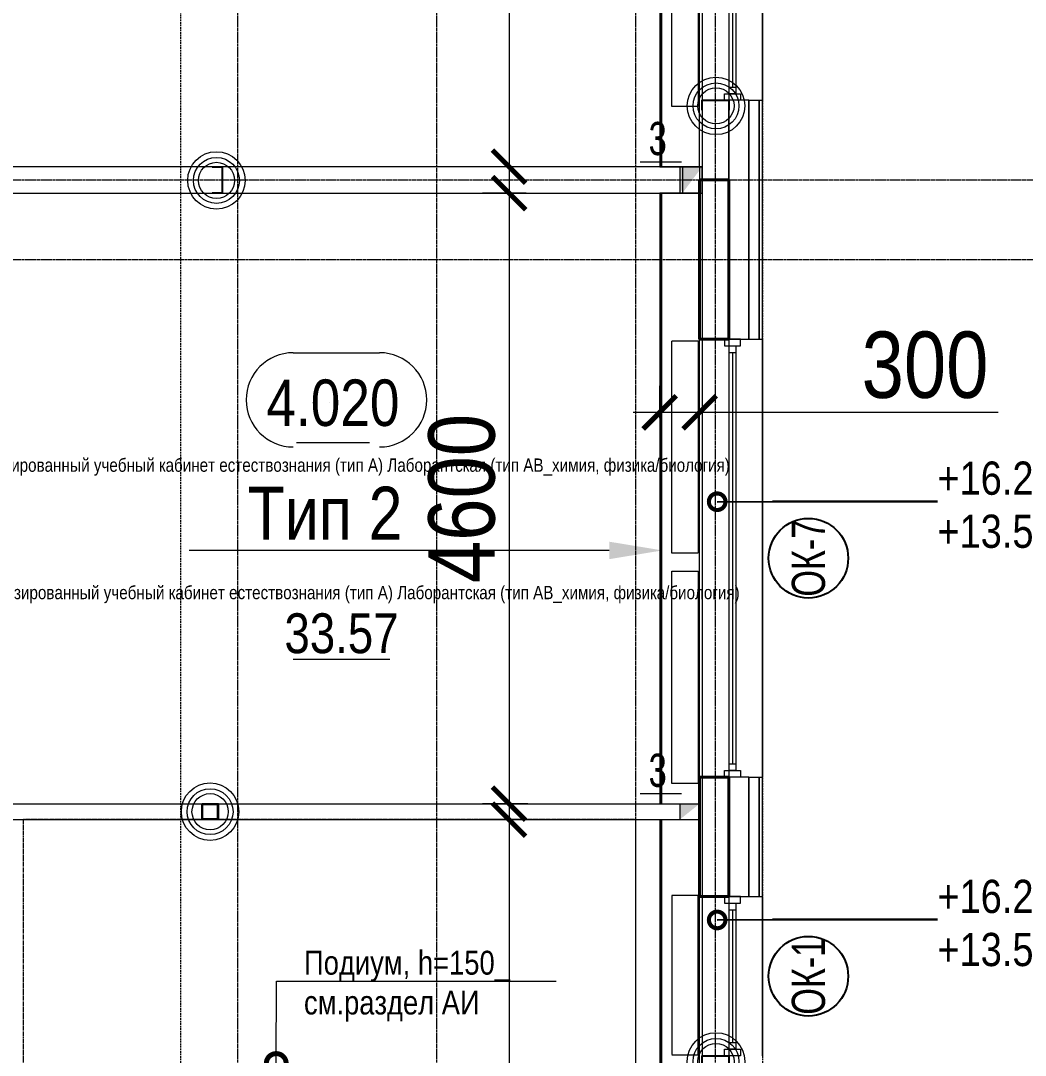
# Model space of a CAD drawing. Header units: millimetres. Extents: x -65509 to 912790, y 446 to 713294.
# Drawn here: x 450063 to 457636, y 554588 to 562383 of the extents above; entities that cross this region are included whole.
import ezdxf
from ezdxf import colors
from ezdxf.entities.mleader import LeaderData, LeaderLine
from ezdxf.enums import TextEntityAlignment as Align
from ezdxf.math import Vec2, Vec3

# ---------------------------------------------------------------- set-up
doc = ezdxf.new("R2010")
doc.units = ezdxf.units.MM
for name, pattern in [('CENTER2', [28.575, 19.05, -3.175, 3.175, -3.175]), ('DASHED', [19.05, 12.7, -6.35]), ('HIDDEN2', [4.7625, 3.175, -1.5875])]:
    doc.linetypes.add(name, pattern=pattern)
doc.layers.get('Defpoints').update_dxf_attribs({"color": 250})
for name, color, linetype, lineweight in [('A-AREA', 250, 'Continuous', 15), ('A-Wall_Материал_Газоблок_Контур', 250, 'Continuous', 0), ('АР_Area', 250, 'Continuous', 5), ('АР_Колонны', 250, 'Continuous', 30), ('АР_Окна', 250, 'Continuous', 5), ('АР_Окна марка', 250, 'Continuous', 9), ('АР_Отв. марка', 250, 'Continuous', 9), ('АР_площадь пом', 250, 'Continuous', 5), ('АР_Размеры обшивки', 250, 'Continuous', 5), ('АР_Разрезы марка', 7, 'Continuous', 13), ('АР_Стены ЖБ', 250, 'Continuous', 35), ('АР_Стены кирпич', 250, 'Continuous', 20), ('АР_Стены ПЕНОблок', 250, 'Continuous', 20), ('АР_Тонкая', 250, 'Continuous', 5), ('АР_Утеплитель', 250, 'Continuous', 0), ('КМ_Фахверки', 250, 'Continuous', 25), ('Марка окна', 250, 'Continuous', 25), ('ОВ_Отопление', 250, 'Continuous', 5), ('Размеры зашивки ГКЛ', 250, 'Continuous', 0), ('РД_Оси_100', 250, 'Continuous', 0), ('РД_полы_подиумы', 7, 'Continuous', 0)]:
    doc.layers.add(name, color=color, linetype=linetype, lineweight=lineweight)
doc.layers.add('АР_Делит', color=250, linetype='Continuous', lineweight=0, plot=False)
for name, color, linetype, lineweight, true_color in [('АР_Отопительные приборы', 1, 'HIDDEN2', 0, 0xff0000), ('Зашивка радиаторов тип 1 (фанера и МДФ)', 7, 'Continuous', 0, 0x000085), ('Зашивка радиаторов тип 2 (файерборд 2 слоя_керамогранит)', 7, 'Continuous', 0, 0xf40101)]:
    doc.layers.add(name, color=color, linetype=linetype, lineweight=lineweight, true_color=true_color)
doc.styles.add('Arial0', font='arial.ttf')
doc.styles.add('Arial_09', font='ARIALN.TTF', dxfattribs={"width": 0.9})
doc.styles.add('Isocpeur3', font='isocpeur.ttf')
doc.styles.add('style1', font='ARIALN.TTF')
doc.dimstyles.new('Dim200_ареал', dxfattribs={"dimscale": 100, "dimtxt": 5, "dimasz": 2.5, "dimexe": 2, "dimexo": 2, "dimgap": 1, "dimtad": 1, "dimzin": 12, "dimdsep": 46, "dimtxsty": 'style1', "dimblk": 'ARCHTICK', "dimcen": 3, "dimdle": 2, "dimclrd": 256, "dimclre": 256, "dimaunit": 1, "dimadec": 0, "dimazin": 3, "dimtfac": 1, "dimtmove": 1, "dimatfit": 3, "dimldrblk": 'OPEN30', "dimfxl": 5, "dimfxlon": 1, "dimtolj": 1, "dimtzin": 0, "dimlwd": 9, "dimlwe": 9, "dimarcsym": 0})

# ---------------------------------------------------------------- blocks, each defined once
blk = doc.blocks.new('_DotSmall')
at = {"color": 0, "linetype": 'ByBlock', "const_width": 0.5}
blk.add_lwpolyline([(-0.0625, 0, 1), (0.0625, 0, 1)], format="xyb", close=True, dxfattribs=at)
blk = doc.blocks.new('Ф_пеноблок 200')
at = {"layer": 'АР_Делит', "color": 1}
for radius in [216.3, 173, 136.2]:
    blk.add_circle((103.4, -41.9), radius, dxfattribs=at)
at = {"layer": 'КМ_Фахверки'}
blk.add_lwpolyline([(0, -75), (0, 0), (200, 0), (200, -75)], dxfattribs=at)
blk = doc.blocks.new('Ф_крпич 120')
at = {"layer": 'АР_Делит', "color": 1}
for radius in [216.3, 173, 136.2]:
    blk.add_circle((60, -60), radius, dxfattribs=at)
at = {"layer": 'КМ_Фахверки'}
blk.add_lwpolyline([(0, 0), (120, 0), (120, -120), (0, -120)], close=True, dxfattribs=at)
at = {"layer": 'КМ_Фахверки', "lineweight": 5}
blk.add_lwpolyline([(6, -6), (114, -6), (114, -114), (6, -114)], close=True, dxfattribs=at)
blk = doc.blocks.new('СОШ_2200_АР_ОСИ_М100_28.05.24')
at = {"layer": 'АР_Делит', "color": 5, "linetype": 'DASHED'}
blk.add_lwpolyline([(114955, 135155), (114955, -355), (93595.036, -355), (93595.036, 13855), (94145, 13855), (94145, 68320), (66055, 68320), (66055, 13857.73), (83455, 13857.73), (83455, -355), (45245, -355), (45245, 13145), (44695, 13145), (44695, 26755), (45245, 26755), (45245, 68320), (20455, 68320), (20455, 26755), (27955, 26755), (27955, 13145), (-355, 13145), (-355, 100855), (37145, 100855), (37145, 129155)], dxfattribs=at)
at = {"layer": 'РД_Оси_100', "linetype": 'CENTER2'}
for p, q in [((63600, -6155), (63600, 139938.679)), ((65100, -6155), (65100, 139938.679)), ((62100, -6155), (62100, 73302.739))]:
    blk.add_line(p, q, dxfattribs=at)
for points in [[(65700, -6155), (65700, 139938.679)], [(43327.994, 54900), (71363.995, 54900)], [(43327.994, 54300), (71363.995, 54300)]]:
    blk.add_lwpolyline(points, dxfattribs=at)
blk = doc.blocks.new('Bottom_L_1600')
at = {"layer": 'АР_Отопительные приборы'}
blk.add_lwpolyline([(800, -100), (-800, -100), (-800, 100), (800, 100)], close=True, dxfattribs=at)
blk = doc.blocks.new('Bottom_R_1200')
at = {"layer": 'АР_Отопительные приборы'}
blk.add_lwpolyline([(-600, -100), (600, -100), (600, 100), (-600, 100)], close=True, dxfattribs=at)
blk = doc.blocks.new('_ArchTick')
at = {"color": 0, "linetype": 'ByBlock', "const_width": 0.15}
blk.add_lwpolyline([(-0.5, -0.5), (0.5, 0.5)], dxfattribs=at)
blk = doc.blocks.new('*D695')
at = {"layer": 'Defpoints', "color": 0, "lineweight": 25, "transparency": 16777216}
for p in [(454073.9, 556363.3), (453744.9, 542683.3), (454073.9, 542683.3)]:
    blk.add_point(p, dxfattribs=at)
at = {"layer": 'АР_Размеры обшивки', "lineweight": 9, "transparency": 16777216}
for p, q in [((453744.9, 556563.3), (453744.9, 542483.3)), ((453873.9, 556363.3), (453544.9, 556363.3)), ((453873.9, 542683.3), (453544.9, 542683.3))]:
    blk.add_line(p, q, dxfattribs=at)
at = {"layer": 'АР_Размеры обшивки', "lineweight": 9, "transparency": 16777216, "xscale": 250, "yscale": 250, "zscale": 250}
for p, rotation in [((453744.9, 556363.3), 90), ((453744.9, 542683.3), 270)]:
    blk.add_blockref('_ArchTick', p, dxfattribs=dict(at, rotation=rotation))
at = {"layer": 'АР_Размеры обшивки', "color": 0, "transparency": 16777216, "insert": (453389.6, 549523.3), "char_height": 500, "attachment_point": 5, "rotation": 90, "style": 'style1'}
blk.add_mtext('\\A1;13680', dxfattribs=at)
blk = doc.blocks.new('_Open30')
at = {"color": 0, "linetype": 'ByBlock', "lineweight": -2}
for p, q in [((-1, 0.268), (0, 0)), ((0, 0), (-1, -0.268)), ((0, 0), (-1, 0))]:
    blk.add_line(p, q, dxfattribs=at)
blk = doc.blocks.new('*D696')
at = {"layer": 'Defpoints', "color": 0, "lineweight": 25, "transparency": 16777216}
for p in [(454073.9, 561083.3), (453744.9, 556483.3), (454086.4, 556483.3)]:
    blk.add_point(p, dxfattribs=at)
at = {"layer": 'АР_Размеры обшивки', "lineweight": 9, "transparency": 16777216}
for p, q in [((453744.9, 561283.3), (453744.9, 556283.3)), ((453873.9, 561083.3), (453544.9, 561083.3)), ((453886.4, 556483.3), (453544.9, 556483.3))]:
    blk.add_line(p, q, dxfattribs=at)
at = {"layer": 'АР_Размеры обшивки', "lineweight": 9, "transparency": 16777216, "xscale": 250, "yscale": 250, "zscale": 250}
for p, rotation in [((453744.9, 561083.3), 90), ((453744.9, 556483.3), 270)]:
    blk.add_blockref('_ArchTick', p, dxfattribs=dict(at, rotation=rotation))
at = {"layer": 'АР_Размеры обшивки', "color": 0, "transparency": 16777216, "insert": (453389.6, 558783.3), "char_height": 500, "attachment_point": 5, "rotation": 90, "style": 'style1'}
blk.add_mtext('\\A1;4600', dxfattribs=at)
blk = doc.blocks.new('*D697')
at = {"layer": 'Defpoints', "color": 0, "lineweight": 25, "transparency": 16777216}
for p in [(454086.4, 574553.3), (453744.9, 561283.3), (454073.9, 561283.3)]:
    blk.add_point(p, dxfattribs=at)
at = {"layer": 'АР_Размеры обшивки', "lineweight": 9, "transparency": 16777216}
for p, q in [((453744.9, 574753.3), (453744.9, 561083.3)), ((453886.4, 574553.3), (453544.9, 574553.3)), ((453873.9, 561283.3), (453544.9, 561283.3))]:
    blk.add_line(p, q, dxfattribs=at)
at = {"layer": 'АР_Размеры обшивки', "lineweight": 9, "transparency": 16777216, "xscale": 250, "yscale": 250, "zscale": 250}
for p, rotation in [((453744.9, 574553.3), 90), ((453744.9, 561283.3), 270)]:
    blk.add_blockref('_ArchTick', p, dxfattribs=dict(at, rotation=rotation))
at = {"layer": 'АР_Размеры обшивки', "color": 0, "transparency": 16777216, "insert": (453389.6, 567918.3), "char_height": 500, "attachment_point": 5, "rotation": 90, "style": 'style1'}
blk.add_mtext('\\A1;13270', dxfattribs=at)
blk = doc.blocks.new('*D681')
at = {"layer": 'Defpoints', "color": 0, "lineweight": 25, "transparency": 16777216}
for p in [(454880.9, 559432.3), (454880.9, 559187.3), (455180.9, 559187.3)]:
    blk.add_point(p, dxfattribs=at)
at = {"layer": 'АР_Размеры обшивки', "lineweight": 9, "transparency": 16777216}
for p, q in [((454880.9, 559387.3), (454880.9, 559632.3)), ((455180.9, 559387.3), (455180.9, 559632.3)), ((455380.9, 559432.3), (454680.9, 559432.3)), ((457432, 559432.3), (455180.9, 559432.3))]:
    blk.add_line(p, q, dxfattribs=at)
at = {"layer": 'АР_Размеры обшивки', "lineweight": 9, "transparency": 16777216, "xscale": 250, "yscale": 250, "zscale": 250, "rotation": 180}
blk.add_blockref('_ArchTick', (454880.9, 559432.3), dxfattribs=at)
at = {"layer": 'АР_Размеры обшивки', "lineweight": 9, "transparency": 16777216, "xscale": 250, "yscale": 250, "zscale": 250}
blk.add_blockref('_ArchTick', (455180.9, 559432.3), dxfattribs=at)
at = {"layer": 'АР_Размеры обшивки', "color": 0, "transparency": 16777216, "insert": (456879.9, 559787.6), "char_height": 500, "attachment_point": 5, "style": 'style1'}
blk.add_mtext('\\A1;300', dxfattribs=at)
blk = doc.blocks.new('MOK-МаркаПом_овал_ареал')
for p, q in [((-2.986, 3.764), (3.522, 3.764)), ((-2.75, -3), (2.75, -3))]:
    blk.add_line(p, q)
for centre, radius, start, end in [((-2.986, 0.215), 3.55, 90, 270), ((3.522, 0.215), 3.55, 270, 90), ((-7.411, 0), 7.161, 0, 0.00095)]:
    blk.add_arc(centre, radius, start, end)
at = {"color": 0, "style": 'style1'}
blk.add_attdef('АР-ПОМЕЩЕНИЕ:НОМЕР', text='', height=3, dxfattribs=at).set_placement((0.261, 0), align=Align.MIDDLE)
blk = doc.blocks.new('MOK-МаркаПомещения1')
at = {"layer": 'A-AREA', "color": 0}
blk.add_line((-3.651, -1.944), (3.649, -1.944), dxfattribs=at)
at = {"layer": 'A-AREA', "color": 0, "style": 'style1'}
blk.add_attdef('АР-ПОМЕЩЕНИЕ:ПЛОЩАДЬ', text='', height=3, dxfattribs=at).set_placement((0, 0), align=Align.MIDDLE)
at = {"layer": 'Defpoints', "style": 'style1', "flags": 8}
blk.add_attdef('АР-ПОМЕЩЕНИЕ:НАИМЕНОВАНИЕ', text='', height=1, dxfattribs=at).set_placement((0, 2.956), align=Align.MIDDLE)
blk = doc.blocks.new('MOK-МаркаПроема инж.')
blk.add_line((-1.328, -1.754), (1.802, -1.754))
at = {"color": 0, "style": 'Arial0', "width": 0.7}
blk.add_attdef('АР-ПРОЕМ:Коробка', text='', height=2.5, dxfattribs=at).set_placement((0, 0), align=Align.MIDDLE)
blk = doc.blocks.new('МОК-Наименование')
at = {"layer": 'Defpoints'}
blk.add_circle((0, 0), 3, dxfattribs=at)
at = {"color": 0, "linetype": 'ByBlock', "lineweight": -2, "style": 'Isocpeur3', "width": 0.8, "flags": 4}
blk.add_attdef('АР-ОКНО:НАИМЕНОВАНИЕ', text='', height=2.5, dxfattribs=at).set_placement((0, 0), align=Align.MIDDLE)

msp = doc.modelspace()

# ---------------------------------------------------------------- hatches: boundary and pattern name
at = {"layer": 'ОВ_Отопление', "linetype": 'Continuous', "lineweight": 5}
for points in [[(455180.882, 561283.318), (455030.882, 561283.318), (455105.882, 561183.318)], [(455030.882, 561283.318), (455030.882, 561083.318), (455105.882, 561183.318)], [(455200.882, 561283.318), (455050.882, 561283.318), (455125.882, 561183.318)], [(455050.882, 561283.318), (455050.882, 561083.318), (455125.882, 561183.318)], [(455180.882, 556483.318), (455030.882, 556483.318), (455105.882, 556423.318)], [(455030.882, 556483.318), (455030.882, 556363.318), (455105.882, 556423.318)], [(455180.882, 556483.318), (455030.882, 556483.318), (455105.882, 556423.318)], [(455030.882, 556483.318), (455030.882, 556363.318), (455105.882, 556423.318)]]:
    msp.add_hatch(color=256, dxfattribs=at).paths.add_polyline_path(points, flags=0)

# ---------------------------------------------------------------- linework, layer by layer
at = {"layer": 'A-Wall_Материал_Газоблок_Контур', "linetype": 'Continuous', "lineweight": 0}
for p, q in [((455200.882, 565083.318), (455200.882, 561783.318)), ((455655.882, 561783.318), (455655.882, 565083.318))]:
    msp.add_line(p, q, dxfattribs=at)
at = {"layer": 'АР_Колонны', "linetype": 'HIDDEN2', "lineweight": 25}
for p, q in [((455180.882, 561183.318), (455400.882, 561183.318)), ((455180.882, 559983.318), (455180.882, 561183.318)), ((455400.882, 561183.318), (455400.882, 559983.318)), ((455400.882, 559983.318), (455180.882, 559983.318)), ((455180.882, 556683.318), (455400.882, 556683.318)), ((455180.882, 555783.318), (455180.882, 556683.318))]:
    msp.add_line(p, q, dxfattribs=at)
at = {"layer": 'АР_Колонны', "linetype": 'Continuous', "lineweight": 35}
for p, q in [((455400.882, 561183.318), (455180.882, 561183.318)), ((455180.882, 561183.318), (455180.882, 559983.318)), ((455400.882, 559983.318), (455400.882, 561183.318)), ((455180.882, 559983.318), (455400.882, 559983.318)), ((455400.882, 556683.318), (455180.882, 556683.318)), ((455180.882, 556683.318), (455180.882, 555783.318))]:
    msp.add_line(p, q, dxfattribs=at)
at = {"layer": 'АР_Окна', "linetype": 'Continuous', "lineweight": 5}
for p, q in [((455200.882, 565083.318), (455200.882, 561783.318)), ((455655.882, 565083.318), (455655.882, 561783.318)), ((455428.382, 564983.318), (455428.382, 561883.318)), ((455403.382, 561883.318), (455453.382, 561883.318)), ((455403.382, 559883.318), (455453.382, 559883.318)), ((455403.382, 556783.318), (455453.382, 556783.318)), ((455403.382, 554683.318), (455453.382, 554683.318))]:
    msp.add_line(p, q, dxfattribs=at)
for points in [[(455403.382, 565033.318), (455453.382, 565033.318), (455453.382, 561833.318), (455403.382, 561833.318)], [(455488.382, 561833.318), (455488.382, 561783.318), (455368.382, 561783.318), (455368.382, 561833.318)], [(455488.382, 559933.318), (455488.382, 559983.318), (455368.382, 559983.318), (455368.382, 559933.318)], [(455488.382, 556733.318), (455488.382, 556683.318), (455368.382, 556683.318), (455368.382, 556733.318)], [(455488.382, 554633.318), (455488.382, 554583.318), (455368.382, 554583.318), (455368.382, 554633.318)]]:
    msp.add_lwpolyline(points, close=True, dxfattribs=at)
at = {"layer": 'АР_Разрезы марка', "linetype": 'DASHED', "lineweight": 0}
msp.add_lwpolyline([(451271.202, 505648.735), (451271.202, 572741.817), (452665.995, 572741.817), (452665.995, 609884.305), (445258.35, 609884.305), (445258.35, 640101.121)], dxfattribs=at)
at = {"layer": 'АР_Стены ЖБ', "linetype": 'Continuous', "lineweight": 40}
for p, q in [((455400.882, 561183.318), (455180.882, 561183.318)), ((455180.882, 561183.318), (455180.882, 559983.318)), ((455400.882, 559983.318), (455400.882, 561183.318)), ((455180.882, 559983.318), (455400.882, 559983.318)), ((455400.882, 556683.318), (455180.882, 556683.318)), ((455180.882, 556683.318), (455180.882, 555783.318))]:
    msp.add_line(p, q, dxfattribs=at)
at = {"layer": 'АР_Стены кирпич', "linetype": 'Continuous', "lineweight": 20}
for p, q in [((449230.882, 556483.318), (455180.882, 556483.318)), ((455180.882, 556363.318), (455180.882, 556483.318)), ((449230.882, 556363.318), (455180.882, 556363.318))]:
    msp.add_line(p, q, dxfattribs=at)
at = {"layer": 'АР_Стены ПЕНОблок', "linetype": 'Continuous', "lineweight": 20}
for p, q in [((455400.882, 561783.318), (455200.882, 561783.318)), ((455200.882, 561783.318), (455200.882, 559983.318)), ((455400.882, 559983.318), (455400.882, 561783.318)), ((455200.882, 561283.318), (448030.882, 561283.318)), ((455200.882, 561083.318), (455200.882, 561283.318)), ((448030.882, 561083.318), (455200.882, 561083.318)), ((455200.882, 559983.318), (455400.882, 559983.318)), ((455400.882, 556683.318), (455200.882, 556683.318))]:
    msp.add_line(p, q, dxfattribs=at)
at = {"layer": 'АР_Тонкая', "linetype": 'Continuous', "lineweight": 5}
for p, q in [((455550.882, 561783.318), (455655.882, 561783.318)), ((455550.882, 561783.318), (455550.882, 559983.318)), ((455630.882, 559983.318), (455630.882, 561783.318)), ((455630.882, 561783.318), (455630.882, 559983.318)), ((455655.882, 559983.318), (455655.882, 561783.318)), ((455550.882, 559983.318), (455655.882, 559983.318)), ((455550.882, 556683.318), (455655.882, 556683.318))]:
    msp.add_line(p, q, dxfattribs=at)
at = {"layer": 'АР_Утеплитель', "linetype": 'Continuous', "lineweight": 0}
for p, q in [((455550.882, 561783.318), (455400.882, 561783.318)), ((455400.882, 561783.318), (455400.882, 559983.318)), ((455550.882, 559983.318), (455550.882, 561783.318)), ((455400.882, 559983.318), (455550.882, 559983.318)), ((455550.882, 556683.318), (455400.882, 556683.318))]:
    msp.add_line(p, q, dxfattribs=at)
at = {"layer": 'Зашивка радиаторов тип 1 (фанера и МДФ)', "linetype": 'Continuous', "lineweight": 0}
for p, q in [((454880.882, 574558.318), (454880.882, 561283.318)), ((454893.382, 574558.318), (454893.382, 561283.318)), ((454893.382, 561283.318), (454893.382, 574558.318)), ((455180.882, 561283.318), (455180.882, 574558.318)), ((454880.882, 561283.318), (455180.882, 561283.318))]:
    msp.add_line(p, q, dxfattribs=at)
at = {"layer": 'Зашивка радиаторов тип 2 (файерборд 2 слоя_керамогранит)', "linetype": 'Continuous', "lineweight": 0}
for p, q in [((454893.382, 561083.318), (454880.882, 561083.318)), ((454880.882, 561083.318), (454880.882, 556483.318)), ((455180.882, 561083.318), (454893.382, 561083.318)), ((454893.382, 561083.318), (454893.382, 556483.318)), ((454893.382, 556483.318), (454893.382, 561083.318)), ((455180.882, 556483.318), (455180.882, 561083.318)), ((454880.882, 556483.318), (455180.882, 556483.318)), ((454880.882, 556363.318), (455180.882, 556363.318)), ((454880.882, 556363.318), (454880.882, 542683.318)), ((454893.382, 556363.318), (454893.382, 542683.318)), ((454893.382, 542683.318), (454893.382, 556363.318)), ((455180.882, 542683.318), (455180.882, 556363.318))]:
    msp.add_line(p, q, dxfattribs=at)
at = {"layer": 'ОВ_Отопление', "linetype": 'Continuous', "lineweight": 9}
for p, q in [((455030.882, 561283.318), (455180.882, 561283.318)), ((455030.882, 561283.318), (455030.882, 561083.318)), ((455050.882, 561283.318), (455200.882, 561283.318)), ((455050.882, 561283.318), (455050.882, 561083.318)), ((455180.882, 561283.318), (455180.882, 561083.318)), ((455200.882, 561283.318), (455200.882, 561083.318)), ((455030.882, 561083.318), (455180.882, 561083.318)), ((455050.882, 561083.318), (455200.882, 561083.318)), ((455030.882, 556483.318), (455180.882, 556483.318)), ((455030.882, 556483.318), (455030.882, 556363.318)), ((455030.882, 556483.318), (455180.882, 556483.318)), ((455030.882, 556483.318), (455030.882, 556363.318)), ((455180.882, 556483.318), (455180.882, 556363.318)), ((455180.882, 556483.318), (455180.882, 556363.318)), ((455030.882, 556363.318), (455180.882, 556363.318)), ((455030.882, 556363.318), (455180.882, 556363.318))]:
    msp.add_line(p, q, dxfattribs=at)
at = {"layer": 'РД_полы_подиумы', "linetype": 'DASHED', "ltscale": 0.5, "elevation": -200000}
msp.add_lwpolyline([(450080.882, 554513.318), (454700.882, 554513.318), (454700.882, 556363.318), (450080.882, 556363.318)], close=True, dxfattribs=at)

# ---------------------------------------------------------------- block references
at = {"layer": 'АР_Отв. марка', "linetype": 'Continuous', "lineweight": 9, "xscale": 100, "yscale": 100, "zscale": 100}
for p in [(454865.108, 561495.536), (454865.108, 556735.536)]:
    msp.add_blockref('MOK-МаркаПроема инж.', p, dxfattribs=at).add_auto_attribs({'АР-ПРОЕМ:Коробка': '3'})
at = {"layer": 'АР_Отопительные приборы'}
for name, p, rotation in [('Bottom_L_1600', (455070.882, 562535.962), 89.99999999999999), ('Bottom_L_1600', (455070.882, 559171.214), 89.99999999999999), ('Bottom_L_1600', (455070.882, 557435.962), 89.99999999999999), ('Bottom_R_1200', (455070.882, 555191.938), 90)]:
    msp.add_blockref(name, p, dxfattribs=dict(at, rotation=rotation))
at = {"layer": 'АР_площадь пом', "linetype": 'Continuous', "lineweight": 5}
ref = msp.add_blockref('MOK-МаркаПомещения1', (452481.585, 557767.818), dxfattribs=dict(at, xscale=100, yscale=100, zscale=100))
ref.add_attrib('АР-ПОМЕЩЕНИЕ:НАИМЕНОВАНИЕ', 'Специализированный учебный кабинет естествознания (тип А) Лаборантская (тип АВ_химия, физика/биология)', dxfattribs={"layer": 'Defpoints', "height": 100, "style": 'style1'}).set_placement((452481.585, 558063.381), align=Align.MIDDLE)
ref.add_attrib('АР-ПОМЕЩЕНИЕ:ПЛОЩАДЬ', '33.57', dxfattribs={"layer": 'A-AREA', "color": 0, "height": 300, "style": 'style1'}).set_placement((452481.585, 557767.818), align=Align.MIDDLE)
at = {"layer": 'КМ_Фахверки'}
for name, p in [('Ф_пеноблок 200', (455200.882, 561783.318)), ('Ф_пеноблок 200', (455200.882, 561783.318)), ('Ф_крпич 120', (451430.882, 556483.318)), ('Ф_пеноблок 200', (455200.882, 554583.318))]:
    msp.add_blockref(name, p, dxfattribs=at)
at = {"layer": 'КМ_Фахверки', "rotation": 270}
msp.add_blockref('Ф_пеноблок 200', (451580.882, 561283.318), dxfattribs=at)

# ---------------------------------------------------------------- dimensions: what is measured, and where the dimension line sits
at = {"layer": 'АР_Размеры обшивки'}
for base, p1, p2, picture, middle in [((453744.882, 561283.318), (454086.379, 574553.318), (454073.882, 561283.318), '*D697', (453389.595, 567918.318)), ((453744.881, 556483.318), (454073.881, 561083.318), (454086.382, 556483.318), '*D696', (453389.594, 558783.318)), ((453744.881, 542683.318), (454073.882, 556363.318), (454073.881, 542683.318), '*D695', (453389.594, 549523.318))]:
    dim = msp.add_linear_dim(base=base, p1=p1, p2=p2, angle=90, dimstyle='Dim200_ареал', override={"dimdec": 0}, dxfattribs=at)
    dim.commit()
    dim.dimension.update_dxf_attribs({"geometry": picture, "text_midpoint": middle})

# ---------------------------------------------------------------- leaders
at = {"layer": 'Марка окна', "lineweight": 0, "ltscale": 20}
ml = msp.add_multileader_mtext('Standard', dxfattribs=at)
ml.set_content('+16.200\\P+13.500', color=256, style='style1')
ml.set_leader_properties(color=256, linetype='ByLayer', lineweight=-1)
ml.set_arrow_properties(name='DOTSMALL')
ml.build(insert=Vec2(0, 0))
ml.multileader.update_dxf_attribs({"text_left_attachment_type": 6, "text_right_attachment_type": 6, "dogleg_length": 200, "arrow_head_size": 250})
ctx = ml.context
ctx.base_point, ctx.char_height, ctx.arrow_head_size, ctx.landing_gap_size, ctx.plane_origin = Vec3(456973.137, 558761.461), 250, 250, 0, Vec3(457368.114, 558076.934)
ctx.left_attachment, ctx.right_attachment = 6, 6
notes = []
notes.append((ctx, [(1, (1, 1, 0), (455911.532, 558761.461), (1, 0), 1061.605, [(0, [(455313.418, 558758.791)], 0, [])])]))
ctx.mtext.insert, ctx.mtext.line_spacing_factor, ctx.mtext.flow_direction = Vec3(456973.137, 559061.461), 0.96, 5
ctx.mtext.has_bg_fill, ctx.mtext.bg_color, ctx.mtext.bg_scale_factor, ctx.mtext.bg_transparency, ctx.mtext.use_window_bg_color = 1, -1027028792, 1.5, 0, 1
ml = msp.add_multileader_mtext('Standard', dxfattribs=at)
ml.set_content('+16.200\\P+13.500', color=256, style='style1')
ml.set_leader_properties(color=256, linetype='ByLayer', lineweight=-1)
ml.set_arrow_properties(name='DOTSMALL')
ml.build(insert=Vec2(0, 0))
ml.multileader.update_dxf_attribs({"text_left_attachment_type": 6, "text_right_attachment_type": 6, "dogleg_length": 200, "arrow_head_size": 250})
ctx = ml.context
ctx.base_point, ctx.char_height, ctx.arrow_head_size, ctx.landing_gap_size, ctx.plane_origin = Vec3(456973.137, 555610.11), 250, 250, 0, Vec3(457368.114, 554925.583)
ctx.left_attachment, ctx.right_attachment = 6, 6
notes.append((ctx, [(1, (1, 1, 0), (455911.532, 555610.11), (1, 0), 1061.605, [(0, [(455313.418, 555607.44)], 0, [])])]))
ctx.mtext.insert, ctx.mtext.line_spacing_factor, ctx.mtext.flow_direction = Vec3(456973.137, 555910.11), 0.96, 5
ctx.mtext.has_bg_fill, ctx.mtext.bg_color, ctx.mtext.bg_scale_factor, ctx.mtext.bg_transparency, ctx.mtext.use_window_bg_color = 1, -1027028792, 1.5, 0, 1
at = {"layer": 'Размеры зашивки ГКЛ'}
ml = msp.add_multileader_mtext('Standard', dxfattribs=at)
ml.set_content('\\pxsm1;Тип 2 ', color=(0, 0, 138), style='style1')
ml.set_leader_properties(color=256, linetype='ByLayer', lineweight=9)
ml.build(insert=Vec2(0, 0))
ml.multileader.update_dxf_attribs({"has_dogleg": 0, "text_left_attachment_type": 6, "text_right_attachment_type": 6, "text_bottom_attachment_type": 10, "dogleg_length": 25, "arrow_head_size": 400})
ctx = ml.context
ctx.base_point, ctx.char_height, ctx.arrow_head_size, ctx.landing_gap_size, ctx.plane_origin = Vec3(451724.53, 558391.829), 400, 400, 50, Vec3(445471.298, 565362.394)
ctx.left_attachment, ctx.right_attachment, ctx.top_attachment = 6, 6, 10
notes.append((ctx, [(1, (1, 1, 0), (452980.499, 558391.829), (-1, 0), 25, [(1, [(454900.174, 558391.829)], 0, [])])]))
ctx.mtext.insert, ctx.mtext.width, ctx.mtext.defined_height, ctx.mtext.line_spacing_factor, ctx.mtext.flow_direction = Vec3(451774.53, 558871.829), 1668.44707, 600, 0.3, 5
at = {"layer": 'РД_полы_подиумы'}
ml = msp.add_multileader_mtext('Standard', dxfattribs=at)
ml.set_content('\\pxsm1;Подиум, h=150_\\Pсм.раздел АИ', color=256, style='style1')
ml.set_leader_properties(color=256, linetype='ByLayer', lineweight=9)
ml.set_arrow_properties(name='DOTSMALL')
ml.build(insert=Vec2(0, 0))
ml.multileader.update_dxf_attribs({"text_left_attachment_type": 6, "text_right_attachment_type": 6, "text_bottom_attachment_type": 10, "dogleg_length": 25, "arrow_head_size": 300})
ctx = ml.context
ctx.base_point, ctx.char_height, ctx.arrow_head_size, ctx.landing_gap_size, ctx.plane_origin = Vec3(452148.716, 555145.409), 180, 300, 50, Vec3(443536.853, 558174.18)
ctx.left_attachment, ctx.right_attachment, ctx.top_attachment = 6, 6, 10
notes.append((ctx, [(0, (1, 1, 0), (451990.706, 555145.409), (1, 0), 158.01, [(1, [(451989.669, 554525.523)], 0, [])])]))
ctx.mtext.insert, ctx.mtext.width, ctx.mtext.defined_height, ctx.mtext.line_spacing_factor, ctx.mtext.flow_direction = Vec3(452198.716, 555375.382), 2644.91111, 2067.07, 0.3, 5
for ctx, leaders in notes:
    for number, flags, end, landing, length, lines in leaders:
        leader = LeaderData()
        leader.index, (leader.has_last_leader_line, leader.has_dogleg_vector, leader.attachment_direction) = number, flags
        leader.last_leader_point, leader.dogleg_vector, leader.dogleg_length = Vec3(end), Vec3(landing), length
        for number, points, colour, breaks in lines:
            line = LeaderLine()
            line.index, line.vertices, line.color, line.breaks = number, Vec3.list(points), colors.encode_raw_color(colour), breaks
            leader.lines.append(line)
        ctx.leaders.append(leader)

# ---------------------------------------------------------------- next in the draw order: linework, layer by layer
at = {"layer": 'A-Wall_Материал_Газоблок_Контур', "linetype": 'Continuous', "lineweight": 0}
for p, q in [((455200.882, 559983.318), (455200.882, 556683.318)), ((455655.882, 556683.318), (455655.882, 559983.318)), ((455200.882, 555783.318), (455200.882, 554583.318)), ((455655.882, 554583.318), (455655.882, 555783.318))]:
    msp.add_line(p, q, dxfattribs=at)
at = {"layer": 'АР_Колонны', "linetype": 'HIDDEN2', "lineweight": 25}
for p, q in [((455400.882, 556683.318), (455400.882, 555783.318)), ((455400.882, 555783.318), (455180.882, 555783.318))]:
    msp.add_line(p, q, dxfattribs=at)
at = {"layer": 'АР_Колонны', "linetype": 'Continuous', "lineweight": 35}
for p, q in [((455400.882, 555783.318), (455400.882, 556683.318)), ((455180.882, 555783.318), (455400.882, 555783.318))]:
    msp.add_line(p, q, dxfattribs=at)
at = {"layer": 'АР_Окна', "linetype": 'Continuous', "lineweight": 5}
for p, q in [((455200.882, 559983.318), (455200.882, 556683.318)), ((455655.882, 559983.318), (455655.882, 556683.318)), ((455428.382, 559883.318), (455428.382, 556783.318)), ((455200.882, 555783.318), (455200.882, 554583.318)), ((455655.882, 555783.318), (455655.882, 554583.318)), ((455403.382, 555683.318), (455453.382, 555683.318)), ((455428.382, 555683.318), (455428.382, 554683.318))]:
    msp.add_line(p, q, dxfattribs=at)
for points in [[(455403.382, 559933.318), (455453.382, 559933.318), (455453.382, 556733.318), (455403.382, 556733.318)], [(455488.382, 555733.318), (455488.382, 555783.318), (455368.382, 555783.318), (455368.382, 555733.318)], [(455403.382, 555733.318), (455453.382, 555733.318), (455453.382, 554633.318), (455403.382, 554633.318)]]:
    msp.add_lwpolyline(points, close=True, dxfattribs=at)
at = {"layer": 'АР_Стены ЖБ', "linetype": 'Continuous', "lineweight": 40}
for p, q in [((455400.882, 555783.318), (455400.882, 556683.318)), ((455180.882, 555783.318), (455400.882, 555783.318))]:
    msp.add_line(p, q, dxfattribs=at)
at = {"layer": 'АР_Стены ПЕНОблок', "linetype": 'Continuous', "lineweight": 20}
for p, q in [((455200.882, 556683.318), (455200.882, 555783.318)), ((455400.882, 555783.318), (455400.882, 556683.318)), ((455200.882, 555783.318), (455400.882, 555783.318))]:
    msp.add_line(p, q, dxfattribs=at)
at = {"layer": 'АР_Тонкая', "linetype": 'Continuous', "lineweight": 5}
for p, q in [((455550.882, 556683.318), (455550.882, 555783.318)), ((455630.882, 555783.318), (455630.882, 556683.318)), ((455630.882, 556683.318), (455630.882, 555783.318)), ((455655.882, 555783.318), (455655.882, 556683.318)), ((455550.882, 555783.318), (455655.882, 555783.318))]:
    msp.add_line(p, q, dxfattribs=at)
at = {"layer": 'АР_Утеплитель', "linetype": 'Continuous', "lineweight": 0}
for p, q in [((455400.882, 556683.318), (455400.882, 555783.318)), ((455550.882, 555783.318), (455550.882, 556683.318)), ((455400.882, 555783.318), (455550.882, 555783.318))]:
    msp.add_line(p, q, dxfattribs=at)
at = {"layer": 'КМ_Фахверки', "lineweight": 5}
msp.add_lwpolyline([(484000.882, 574858.318), (455400.882, 574858.318), (455400.882, 519883.318), (484000.882, 519883.318), (484000.882, 574858.318)], dxfattribs=at)

# ---------------------------------------------------------------- next in the draw order: block references
at = {"layer": 'АР_Area', "linetype": 'Continuous', "lineweight": 5}
ref = msp.add_blockref('MOK-МаркаПом_овал_ареал', (452416.883, 559504.864), dxfattribs=dict(at, xscale=100, yscale=100, zscale=100))
ref.add_attrib('АР-ПОМЕЩЕНИЕ:НОМЕР', '4.020', dxfattribs={"layer": '0', "color": 0, "height": 350, "style": 'style1'}).set_placement((452416.883, 559504.864), align=Align.MIDDLE)
ref.add_attrib('АР-ПОМЕЩЕНИЕ:НАИМЕНОВАНИЕ', 'Специализированный учебный кабинет естествознания (тип А) Лаборантская (тип АВ_химия, физика/биология)', dxfattribs={"layer": 'Defpoints', "color": 2, "height": 100, "style": 'style1'}).set_placement((452407.467, 559023.471), align=Align.MIDDLE)
at = {"layer": 'АР_Окна марка', "linetype": 'Continuous', "lineweight": 9}
ref = msp.add_blockref('МОК-Наименование', (456000.882, 558333.318), dxfattribs=dict(at, xscale=100, yscale=100, zscale=100, rotation=90))
ref.add_attrib('АР-ОКНО:НАИМЕНОВАНИЕ', 'ОК-7', dxfattribs={"layer": '0', "color": 0, "linetype": 'ByBlock', "lineweight": -2, "height": 250, "rotation": 90, "style": 'Arial_09', "width": 0.9}).set_placement((456000.882, 558333.318), align=Align.MIDDLE)
ref = msp.add_blockref('МОК-Наименование', (456000.882, 555183.318), dxfattribs=dict(at, xscale=100, yscale=100, zscale=100, rotation=90))
ref.add_attrib('АР-ОКНО:НАИМЕНОВАНИЕ', 'ОК-1', dxfattribs={"layer": '0', "color": 0, "linetype": 'ByBlock', "lineweight": -2, "height": 250, "rotation": 90, "style": 'Arial_09', "width": 0.9}).set_placement((456000.882, 555183.318), align=Align.MIDDLE)
at = {"layer": 'РД_Оси_100'}
msp.add_blockref('СОШ_2200_АР_ОСИ_М100_28.05.24', (389600.882, 506283.318), dxfattribs=at)

# ---------------------------------------------------------------- next in the draw order: dimensions: what is measured, and where the dimension line sits
at = {"layer": 'АР_Размеры обшивки'}
dim = msp.add_linear_dim(base=(454880.881, 559432.283), p1=(455180.881, 559187.283), p2=(454880.881, 559187.283), dimstyle='Dim200_ареал', override={"dimdec": 0}, dxfattribs=at)
dim.commit()
dim.dimension.update_dxf_attribs({"geometry": '*D681', "text_midpoint": (456879.882, 559740.283), "dimtype": 160})

doc.saveas('drawing.dxf')
